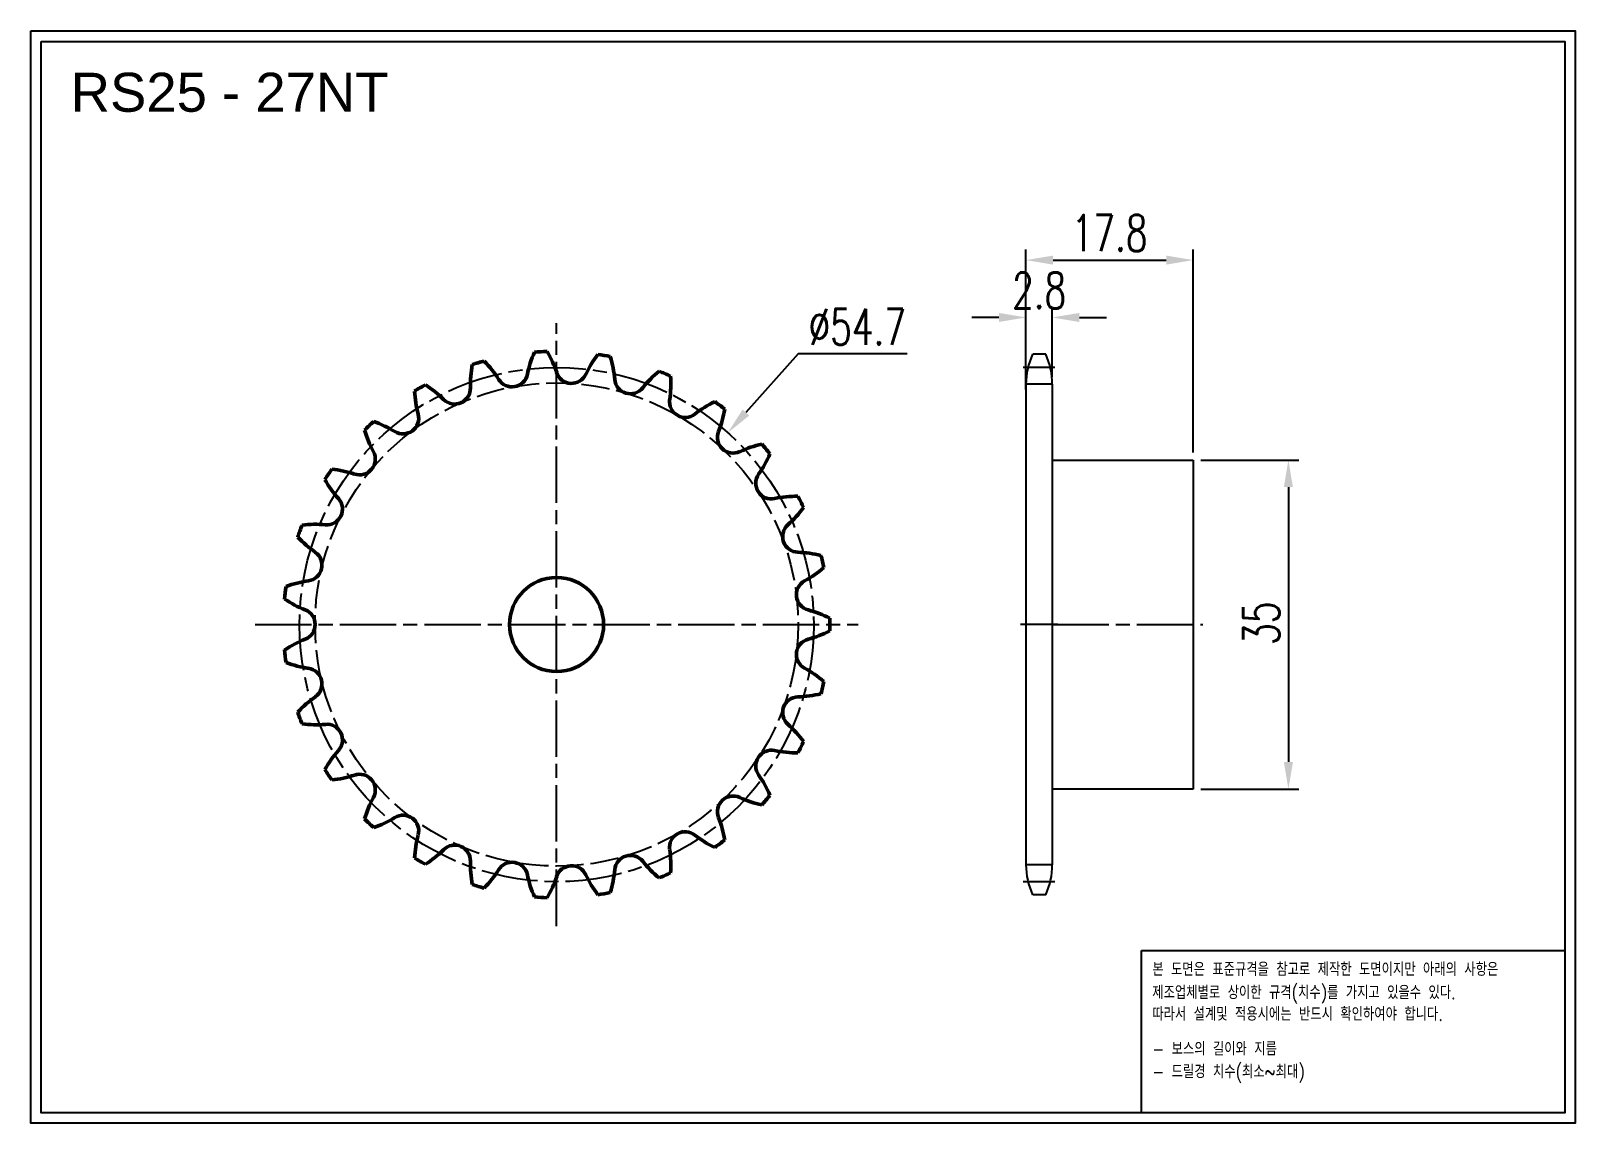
# Model space of a CAD drawing. Header units: millimetres. Extents: x -66885 to -66721, y 1248 to 1365.
import ezdxf

# ---------------------------------------------------------------- set-up
doc = ezdxf.new("R2010")
doc.units = ezdxf.units.MM
for name, pattern in [('AM_ISO02W050', [7.5, 6, -1.5]), ('AM_ISO02W050x2', [3.75, 3, -0.75]), ('AM_ISO08W050', [18, 12, -1.5, 3, -1.5]), ('AM_ISO08W050x2', [9, 6, -0.75, 1.5, -0.75])]:
    doc.linetypes.add(name, pattern=pattern)
for name, color, linetype, lineweight in [('AM_0N', 7, 'Continuous', 50), ('AM_3N', 6, 'AM_ISO02W050', 25), ('AM_7', 4, 'AM_ISO08W050', 25), ('AM_7N', 4, 'AM_ISO08W050', 25)]:
    doc.layers.add(name, color=color, linetype=linetype, lineweight=lineweight)
doc.layers.add('S-DIM', color=7, linetype='Continuous')
doc.styles.add('HAN', font='ROMANS.shx', dxfattribs={"width": 0.7, "bigfont": 'whgtxt.shx'})
doc.styles.add('HSG', font='SIMPLEX.shx', dxfattribs={"width": 0.7, "bigfont": 'HSG.shx'})
doc.styles.get("Standard").update_dxf_attribs({"font": 'arial.ttf'})
doc.dimstyles.new('APP4', dxfattribs={"dimscale": 1.6, "dimtxt": 2.4, "dimasz": 1.8, "dimexe": 0.7, "dimexo": 0.5, "dimgap": 0.6, "dimtad": 1, "dimtoh": 1, "dimdec": 1, "dimrnd": 0.01, "dimzin": 9, "dimdsep": 46, "dimtxsty": 'HSG', "dimcen": 0, "dimclrd": 1, "dimclre": 1, "dimclrt": 256, "dimazin": 2, "dimtp": 1, "dimtm": 1, "dimtfac": 0.5, "dimtdec": 1, "dimtofl": 0, "dimtmove": 0, "dimatfit": 3, "dimfxl": 0, "dimtvp": 1, "dimtolj": 2, "dimlwd": -1, "dimlwe": -1, "dimarcsym": 0})

# ---------------------------------------------------------------- blocks, each defined once
blk = doc.blocks.new('8srhdf')
for p, q in [((-67231.71, 492.71), (-67216.71, 492.71)), ((-67216.71, 492.71), (-67216.71, 457.71)), ((-67216.71, 457.71), (-67231.71, 457.71))]:
    blk.add_line(p, q)
at = {"layer": 'AM_7N', "linetype": 'AM_ISO08W050x2'}
blk.add_line((-67231.71, 475.21), (-67215.68, 475.21), dxfattribs=at)
blk = doc.blocks.new('*D2')
at = {"layer": 'Defpoints', "color": 0, "transparency": 16777216}
for p in [(-66761.65, 1318.88), (-66761.65, 1283.88), (-66751.53, 1283.88)]:
    blk.add_point(p, dxfattribs=at)
at = {"layer": 'S-DIM', "color": 1, "transparency": 16777216}
for p, q in [((-66760.85, 1318.88), (-66750.41, 1318.88)), ((-66751.53, 1316), (-66751.53, 1286.76)), ((-66760.85, 1283.88), (-66750.41, 1283.88))]:
    blk.add_line(p, q, dxfattribs=at)
for points in [[(-66752.01, 1316), (-66751.05, 1316), (-66751.53, 1318.88)], [(-66752.01, 1286.76), (-66751.05, 1286.76), (-66751.53, 1283.88)]]:
    blk.add_solid(points, dxfattribs=at)
at = {"layer": 'S-DIM', "transparency": 16777216, "insert": (-66754.41, 1301.51), "char_height": 3.84, "attachment_point": 5, "rotation": 90, "style": 'HSG'}
blk.add_mtext('\\A2;35', dxfattribs=at)
blk = doc.blocks.new('*D3')
at = {"layer": 'Defpoints', "color": 0, "transparency": 16777216}
for p in [(-66776.65, 1334.04), (-66779.45, 1326.93), (-66776.65, 1326.93)]:
    blk.add_point(p, dxfattribs=at)
at = {"layer": 'S-DIM', "color": 1, "transparency": 16777216}
for p, q in [((-66779.45, 1327.73), (-66779.45, 1335.16)), ((-66776.65, 1327.73), (-66776.65, 1335.16)), ((-66782.33, 1334.04), (-66785.21, 1334.04)), ((-66773.77, 1334.04), (-66770.89, 1334.04))]:
    blk.add_line(p, q, dxfattribs=at)
for points in [[(-66782.33, 1334.52), (-66782.33, 1333.56), (-66779.45, 1334.04)], [(-66773.77, 1334.52), (-66773.77, 1333.56), (-66776.65, 1334.04)]]:
    blk.add_solid(points, dxfattribs=at)
at = {"layer": 'S-DIM', "transparency": 16777216, "insert": (-66778.05, 1336.92), "char_height": 3.84, "attachment_point": 5, "style": 'HSG'}
blk.add_mtext('\\A2;2.8', dxfattribs=at)
blk = doc.blocks.new('*D4')
at = {"layer": 'Defpoints', "color": 0, "transparency": 16777216}
for p in [(-66761.65, 1340.14), (-66779.45, 1325.58), (-66761.65, 1318.88)]:
    blk.add_point(p, dxfattribs=at)
at = {"layer": 'S-DIM', "color": 1, "transparency": 16777216}
for p, q in [((-66779.45, 1326.38), (-66779.45, 1341.26)), ((-66761.65, 1319.68), (-66761.65, 1341.26)), ((-66776.57, 1340.14), (-66764.53, 1340.14))]:
    blk.add_line(p, q, dxfattribs=at)
for points in [[(-66776.57, 1340.62), (-66776.57, 1339.66), (-66779.45, 1340.14)], [(-66764.53, 1340.62), (-66764.53, 1339.66), (-66761.65, 1340.14)]]:
    blk.add_solid(points, dxfattribs=at)
at = {"layer": 'S-DIM', "transparency": 16777216, "insert": (-66770.56, 1343.02), "char_height": 3.84, "attachment_point": 5, "style": 'HSG'}
blk.add_mtext('\\A2;17.8', dxfattribs=at)
blk = doc.blocks.new('*D5')
at = {"layer": 'Defpoints', "color": 0, "transparency": 16777216}
for p in [(-66811.17, 1321.78), (-66847.61, 1280.98)]:
    blk.add_point(p, dxfattribs=at)
at = {"layer": 'S-DIM', "color": 1, "transparency": 16777216}
for p, q in [((-66803.68, 1330.17), (-66809.25, 1323.92)), ((-66792.09, 1330.17), (-66803.68, 1330.17))]:
    blk.add_line(p, q, dxfattribs=at)
blk.add_solid([(-66809.61, 1324.24), (-66808.9, 1323.6), (-66811.17, 1321.78)], dxfattribs=at)
at = {"layer": 'S-DIM', "transparency": 16777216, "insert": (-66797.4, 1333.05), "char_height": 3.84, "attachment_point": 5, "style": 'HSG'}
blk.add_mtext('\\A2;∅54.7', dxfattribs=at)
blk = doc.blocks.new('notice1')
at = {"color": 4}
blk.add_lwpolyline([(-22142.12, 1735.9), (-22053.8, 1735.9), (-22053.8, 1702.07), (-22142.12, 1702.07)], close=True, dxfattribs=at)
at = {"color": 4, "style": 'HAN', "width": 0.8}
for s, p in [('본 도면은 표준규격을 참고로 제작한 도면이지만 아래의 사항은', (-22139.9, 1730.62)), ('제조업체별로 상이한 규격(치수)를 가지고 있을수 있다.', (-22139.9, 1725.78)), ('따라서 설계및 적용시에는 반드시 확인하여야 합니다.', (-22139.9, 1721.28)), ('- 보스의 길이와 지름', (-22139.9, 1714.03)), ('- 드릴경 치수(최소~최대)', (-22139.9, 1709.27))]:
    blk.add_text(s, height=2.7949, dxfattribs=at).set_placement(p)

msp = doc.modelspace()

# ---------------------------------------------------------------- linework, layer by layer
for p, q in [((-66777.35, 1330.13), (-66778.74, 1330.13)), ((-66779.45, 1326.93), (-66779.45, 1275.83)), ((-66776.65, 1326.93), (-66776.65, 1275.83)), ((-66777.35, 1272.63), (-66778.74, 1272.63))]:
    msp.add_line(p, q)
for points in [[(-66885.32, 1364.52), (-66721.03, 1364.52), (-66721.03, 1248.35), (-66885.32, 1248.35)], [(-66884.22, 1363.41), (-66722.13, 1363.41), (-66722.13, 1249.46), (-66884.22, 1249.46)]]:
    msp.add_lwpolyline(points, close=True)
for centre, start, end in [((-66771.85, 1326.93), 155.0989, 180), ((-66784.25, 1326.93), 0, 24.9011), ((-66771.85, 1275.83), 180, 204.9011), ((-66784.25, 1275.83), 335.0989, 0)]:
    msp.add_arc(centre, 7.6, start, end)
at = {"layer": 'AM_0N'}
msp.add_circle((-66829.39, 1301.38), 5, dxfattribs=at)
for centre, radius, start, end in [((-66829.39, 1301.38), 29.07, 105.3451, 107.9882), ((-66845.33, 1321.42), 11.48, 31.6667, 44.0641), ((-66821.26, 1325.67), 11.48, 155.9359, 168.3333), ((-66829.39, 1301.38), 29.07, 92.0118, 94.6549), ((-66840.28, 1324.56), 11.48, 18.3333, 30.7308), ((-66815.88, 1323.14), 11.48, 142.6026, 155), ((-66829.39, 1301.38), 29.07, 78.6785, 81.3215), ((-66834.64, 1326.45), 11.48, 5, 17.3974), ((-66827.08, 1326.89), 11.48, 169.2692, 181.6667), ((-66834.14, 1328.33), 1.67, 211.6667, 348.3333), ((-66827.8, 1328.7), 1.67, 198.3333, 335), ((-66811.22, 1319.44), 11.48, 129.2692, 141.6667), ((-66829.39, 1301.38), 29.07, 65.3451, 67.9882), ((-66828.72, 1326.98), 11.48, 351.6667, 4.0641), ((-66829.39, 1301.38), 29.07, 118.6785, 121.3215), ((-66833.03, 1326.73), 11.48, 182.6026, 195), ((-66849.53, 1317.21), 11.48, 45, 57.3974), ((-66840.23, 1326.5), 1.67, 225, 1.6667), ((-66821.54, 1327.59), 1.67, 185, 321.6667), ((-66815.71, 1325.08), 1.67, 171.6667, 308.3333), ((-66807.55, 1314.76), 11.48, 115.9359, 128.3333), ((-66829.39, 1301.38), 29.07, 52.0118, 54.6549), ((-66822.83, 1326.14), 11.48, 338.3333, 350.7308), ((-66829.39, 1301.38), 29.07, 132.0118, 134.6549), ((-66852.63, 1312.13), 11.48, 58.3333, 70.7308), ((-66845.73, 1323.33), 1.67, 238.3333, 15), ((-66838.78, 1325.21), 11.48, 195.9359, 208.3333), ((-66810.61, 1321.28), 1.67, 158.3333, 295), ((-66850.35, 1318.97), 1.67, 251.6667, 28.3333), ((-66805.05, 1309.36), 11.48, 102.6026, 115), ((-66817.3, 1323.96), 11.48, 325, 337.3974), ((-66829.39, 1301.38), 29.07, 38.6785, 41.3215), ((-66829.39, 1301.38), 29.07, 145.3451, 147.9882), ((-66854.49, 1306.48), 11.48, 71.6667, 84.0641), ((-66844.02, 1322.4), 11.48, 209.2692, 221.6667), ((-66806.53, 1316.41), 1.67, 145, 281.6667), ((-66853.84, 1313.66), 1.67, 265, 41.6667), ((-66803.87, 1303.54), 11.48, 89.2692, 101.6667), ((-66829.39, 1301.38), 29.07, 25.3451, 27.9882), ((-66812.42, 1320.56), 11.48, 311.6667, 324.0641), ((-66829.39, 1301.38), 29.07, 158.6785, 161.3215), ((-66854.99, 1300.56), 11.48, 85, 97.3974), ((-66803.67, 1310.74), 1.67, 131.6667, 268.3333), ((-66848.47, 1318.46), 11.48, 222.6026, 235), ((-66856.02, 1307.69), 1.67, 278.3333, 55), ((-66804.06, 1297.59), 11.48, 75.9359, 88.3333), ((-66829.39, 1301.38), 29.07, 12.0118, 14.6549), ((-66808.45, 1316.13), 11.48, 298.3333, 310.7308), ((-66829.39, 1301.38), 29.07, 172.0118, 174.6549), ((-66854.11, 1294.68), 11.48, 98.3333, 110.7308), ((-66802.21, 1304.55), 1.67, 118.3333, 255), ((-66851.9, 1313.6), 11.48, 235.9359, 248.3333), ((-66856.75, 1301.38), 1.67, 291.6667, 68.3333), ((-66805.61, 1291.85), 11.48, 62.6026, 75), ((-66829.39, 1301.38), 29.07, 358.6785, 1.3215), ((-66851.9, 1289.16), 11.48, 111.6667, 124.0641), ((-66802.21, 1298.2), 1.67, 105, 241.6667), ((-66805.61, 1310.9), 11.48, 285, 297.3974), ((-66829.39, 1301.38), 29.07, 185.3451, 187.9882), ((-66854.11, 1308.08), 11.48, 249.2692, 261.6667), ((-66856.02, 1295.07), 1.67, 305, 81.6667), ((-66808.45, 1286.63), 11.48, 49.2692, 61.6667), ((-66829.39, 1301.38), 29.07, 345.3451, 347.9882), ((-66848.47, 1284.29), 11.48, 125, 137.3974), ((-66803.67, 1292.02), 1.67, 91.6667, 228.3333), ((-66804.06, 1305.16), 11.48, 271.6667, 284.0641), ((-66829.39, 1301.38), 29.07, 198.6785, 201.3215), ((-66854.99, 1302.2), 11.48, 262.6026, 275), ((-66853.84, 1289.1), 1.67, 318.3333, 95), ((-66812.42, 1282.19), 11.48, 35.9359, 48.3333), ((-66829.39, 1301.38), 29.07, 332.0118, 334.6549), ((-66844.02, 1280.35), 11.48, 138.3333, 150.7308), ((-66806.53, 1286.34), 1.67, 78.3333, 215), ((-66803.87, 1299.22), 11.48, 258.3333, 270.7308), ((-66829.39, 1301.38), 29.07, 212.0118, 214.6549), ((-66854.49, 1296.27), 11.48, 275.9359, 288.3333), ((-66850.35, 1283.79), 1.67, 331.6667, 108.3333), ((-66817.3, 1278.8), 11.48, 22.6026, 35), ((-66829.39, 1301.38), 29.07, 318.6785, 321.3215), ((-66838.78, 1277.55), 11.48, 151.6667, 164.0641), ((-66810.61, 1281.47), 1.67, 65, 201.6667), ((-66805.05, 1293.39), 11.48, 245, 257.3974), ((-66829.39, 1301.38), 29.07, 225.3451, 227.9882), ((-66852.63, 1290.62), 11.48, 289.2692, 301.6667), ((-66845.73, 1279.43), 1.67, 345, 121.6667), ((-66822.83, 1276.62), 11.48, 9.2692, 21.6667), ((-66833.03, 1276.02), 11.48, 165, 177.3974), ((-66815.71, 1277.68), 1.67, 51.6667, 188.3333), ((-66807.55, 1287.99), 11.48, 231.6667, 244.0641), ((-66829.39, 1301.38), 29.07, 305.3451, 307.9882), ((-66849.53, 1285.55), 11.48, 302.6026, 315), ((-66840.23, 1276.25), 1.67, 358.3333, 135), ((-66821.54, 1275.16), 1.67, 38.3333, 175), ((-66828.72, 1275.77), 11.48, 355.9359, 8.3333), ((-66829.39, 1301.38), 29.07, 238.6785, 241.3215), ((-66827.08, 1275.87), 11.48, 178.3333, 190.7308), ((-66845.33, 1281.33), 11.48, 315.9359, 328.3333), ((-66834.14, 1274.43), 1.67, 11.6667, 148.3333), ((-66827.8, 1274.06), 1.67, 25, 161.6667), ((-66834.64, 1276.31), 11.48, 342.6026, 355), ((-66811.22, 1283.32), 11.48, 218.3333, 230.7308), ((-66829.39, 1301.38), 29.07, 292.0118, 294.6549), ((-66829.39, 1301.38), 29.07, 252.0118, 254.6549), ((-66821.26, 1277.09), 11.48, 191.6667, 204.0641), ((-66840.28, 1278.19), 11.48, 329.2692, 341.6667), ((-66815.88, 1279.62), 11.48, 205, 217.3974), ((-66829.39, 1301.38), 29.07, 265.3451, 267.9882), ((-66829.39, 1301.38), 29.07, 278.6785, 281.3215)]:
    msp.add_arc(centre, radius, start, end, dxfattribs=at)
at = {"layer": 'AM_3N', "linetype": 'AM_ISO02W050x2'}
for p, q in [((-66776.65, 1326.93), (-66779.45, 1326.93)), ((-66776.65, 1275.83), (-66779.45, 1275.83))]:
    msp.add_line(p, q, dxfattribs=at)
msp.add_circle((-66829.39, 1301.38), 25.7, dxfattribs=at)
at = {"layer": 'AM_7', "linetype": 'AM_ISO08W050x2'}
for p, q in [((-66776.37, 1328.73), (-66779.76, 1328.73)), ((-66776.07, 1301.38), (-66780.03, 1301.38)), ((-66776.37, 1274.03), (-66779.76, 1274.03))]:
    msp.add_line(p, q, dxfattribs=at)
msp.add_circle((-66829.39, 1301.38), 27.35, dxfattribs=at)
at = {"layer": 'AM_7N', "linetype": 'AM_ISO08W050x2'}
for p, q in [((-66829.39, 1269.31), (-66829.39, 1333.45)), ((-66861.46, 1301.38), (-66797.32, 1301.38))]:
    msp.add_line(p, q, dxfattribs=at)

# ---------------------------------------------------------------- block references
msp.add_blockref('8srhdf', (455.06, 826.16))
at = {"xscale": 0.5095999999999999, "yscale": 0.5095999999999999, "zscale": 0.5095999999999999}
msp.add_blockref('notice1', (-55483.52, 382.08), dxfattribs=at)

# ---------------------------------------------------------------- texts
msp.add_text('RS25 - 27NT', height=4.1489).set_placement((-66881.09, 1355.92))

# ---------------------------------------------------------------- dimensions: what is measured, and where the dimension line sits
at = {"layer": 'S-DIM'}
for base, p1, p2, picture, middle in [((-66761.65, 1340.14), (-66779.45, 1325.58), (-66761.65, 1318.88), '*D4', (-66770.56, 1340.14)), ((-66776.65, 1334.04), (-66779.45, 1326.93), (-66776.65, 1326.93), '*D3', (-66778.05, 1334.04))]:
    dim = msp.add_linear_dim(base=base, p1=p1, p2=p2, dimstyle='APP4', dxfattribs=at)
    dim.commit()
    dim.dimension.update_dxf_attribs({"geometry": picture, "text_midpoint": middle, "dimtype": 128})
dim = msp.add_diameter_dim_2p(p1=(-66847.61, 1280.98), p2=(-66811.17, 1321.78), dimstyle='APP4', dxfattribs=at)
dim.commit()
dim.dimension.update_dxf_attribs({"geometry": '*D5', "text_midpoint": (-66797.4, 1330.17), "dimtype": 131})
dim = msp.add_linear_dim(base=(-66751.53, 1283.88), p1=(-66761.65, 1318.88), p2=(-66761.65, 1283.88), angle=90, dimstyle='APP4', dxfattribs=at)
dim.commit()
dim.dimension.update_dxf_attribs({"geometry": '*D2', "text_midpoint": (-66751.53, 1301.51), "dimtype": 128})

doc.saveas('drawing.dxf')
